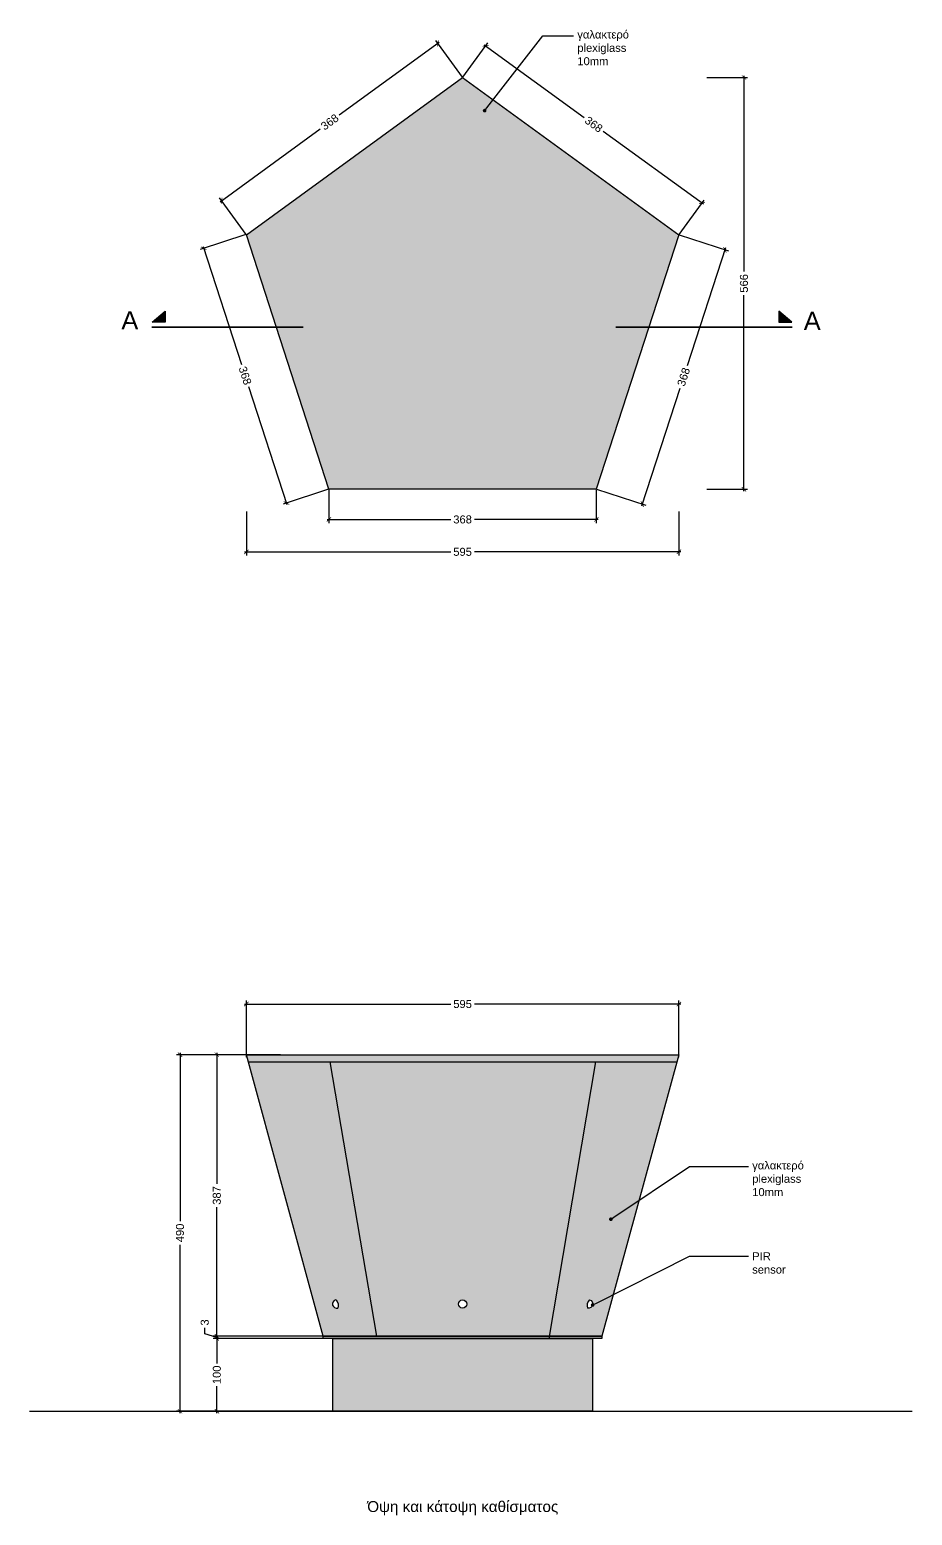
# Model space of a CAD drawing. Header units: millimetres. Extents: x 168.42 to 171.29, y 12.33 to 14.41.
# Drawn here: x 168.418 to 169.632, y 12.367 to 14.409 of the extents above; entities that cross this region are included whole.
import ezdxf
from ezdxf import colors
from ezdxf.entities.mleader import LeaderData, LeaderLine
from ezdxf.enums import TextEntityAlignment as Align
from ezdxf.math import Vec2, Vec3

# ---------------------------------------------------------------- set-up
doc = ezdxf.new("R2010")
doc.units = ezdxf.units.MM
doc.linetypes.add('DASHDOT2', pattern=[12.7, 6.35, -3.175, 0, -3.175])
for name, color, linetype in [('A-02', 2, 'Continuous'), ('A-DIM', 150, 'Continuous'), ('A-HATCH', 252, 'Continuous'), ('A-SECT LINES', 251, 'DASHDOT2'), ('A-STRUCTURE', 6, 'Continuous'), ('A-TEXT', 7, 'Continuous'), ('A-WALL LIGHT', 40, 'Continuous')]:
    doc.layers.add(name, color=color, linetype=linetype)
doc.styles.get("Standard").update_dxf_attribs({"font": 'arial.ttf'})
doc.dimstyles.new('1-5', dxfattribs={"dimscale": 0.05, "dimtxt": 0.22, "dimasz": 0.12, "dimexe": 0.1, "dimexo": 0.01, "dimgap": 0.08, "dimtad": 0, "dimdec": 0, "dimlfac": 1000, "dimzin": 0, "dimdsep": 46, "dimtxsty": 'Standard', "dimblk": 'ARCHTICK', "dimcen": 0.09, "dimdle": 0.05, "dimadec": 0, "dimazin": 0, "dimtfac": 1, "dimtdec": 0, "dimtofl": 0, "dimtmove": 1, "dimatfit": 3, "dimldrblk": 'DOT', "dimfxl": 1, "dimtolj": 1, "dimtzin": 0, "dimarcsym": 0})

# ---------------------------------------------------------------- blocks, each defined once
blk = doc.blocks.new('_ArchTick')
at = {"color": 0, "linetype": 'ByBlock', "const_width": 0.15}
blk.add_lwpolyline([(-0.5, -0.5), (0.5, 0.5)], dxfattribs=at)
blk = doc.blocks.new('*D2')
at = {"layer": 'A-DIM', "color": 0, "lineweight": -2, "transparency": 16777216}
for p, q in [((169.0133, 14.3435), (168.9766, 14.3939)), ((168.9815, 14.3914), (168.8439, 14.2913)), ((168.6801, 14.1723), (168.8177, 14.2724)), ((168.7158, 14.1274), (168.6792, 14.1779))]:
    blk.add_line(p, q, dxfattribs=at)
at = {"layer": 'Defpoints', "color": 0, "transparency": 16777216}
for p in [(168.9795, 14.3899), (169.0135, 14.3431), (168.7161, 14.127)]:
    blk.add_point(p, dxfattribs=at)
at = {"layer": 'A-DIM', "color": 0, "lineweight": -2, "transparency": 16777216, "xscale": 0.006, "yscale": 0.006, "zscale": 0.006}
for p, rotation in [((168.9795, 14.3899), 36.00000000000117), ((168.6821, 14.1738), 216.0000000000011)]:
    blk.add_blockref('_ArchTick', p, dxfattribs=dict(at, rotation=rotation))
at = {"layer": 'A-DIM', "color": 0, "transparency": 16777216, "insert": (168.8308, 14.2819), "char_height": 0.011, "attachment_point": 5, "rotation": 36}
blk.add_mtext('\\A1;368', dxfattribs=at)
blk = doc.blocks.new('_Dot')
at = {"color": 0, "linetype": 'ByBlock', "lineweight": -2}
blk.add_line((-0.5, 0), (-1, 0), dxfattribs=at)
at = {"color": 0, "linetype": 'ByBlock', "const_width": 0.5}
blk.add_lwpolyline([(-0.25, 0, 1), (0.25, 0, 1)], format="xyb", close=True, dxfattribs=at)
blk = doc.blocks.new('*D3')
at = {"layer": 'A-DIM', "color": 0, "lineweight": -2, "transparency": 16777216}
for p, q in [((169.3495, 14.3431), (169.4055, 14.3431)), ((169.4005, 14.3456), (169.4005, 14.0764)), ((169.4005, 13.7748), (169.4005, 14.0441)), ((169.3495, 13.7773), (169.4055, 13.7773))]:
    blk.add_line(p, q, dxfattribs=at)
at = {"layer": 'Defpoints', "color": 0, "transparency": 16777216}
for p in [(169.349, 14.3431), (169.349, 13.7773), (169.4005, 13.7773)]:
    blk.add_point(p, dxfattribs=at)
at = {"layer": 'A-DIM', "color": 0, "lineweight": -2, "transparency": 16777216, "xscale": 0.006, "yscale": 0.006, "zscale": 0.006}
for p, rotation in [((169.4005, 14.3431), 90), ((169.4005, 13.7773), 270)]:
    blk.add_blockref('_ArchTick', p, dxfattribs=dict(at, rotation=rotation))
at = {"layer": 'A-DIM', "color": 0, "transparency": 16777216, "insert": (169.4005, 14.0602), "char_height": 0.011, "attachment_point": 5, "rotation": 90}
blk.add_mtext('\\A1;566', dxfattribs=at)
blk = doc.blocks.new('*D4')
at = {"layer": 'A-DIM', "color": 0, "lineweight": -2, "transparency": 16777216}
for p, q in [((169.0138, 14.3435), (169.0482, 14.3907)), ((169.0432, 14.3882), (169.1809, 14.2881)), ((169.3447, 14.1691), (169.207, 14.2691)), ((169.3113, 14.1274), (169.3456, 14.1746))]:
    blk.add_line(p, q, dxfattribs=at)
at = {"layer": 'Defpoints', "color": 0, "transparency": 16777216}
for p in [(169.0135, 14.3431), (169.3427, 14.1706), (169.311, 14.127)]:
    blk.add_point(p, dxfattribs=at)
at = {"layer": 'A-DIM', "color": 0, "lineweight": -2, "transparency": 16777216, "xscale": 0.006, "yscale": 0.006, "zscale": 0.006}
for p, rotation in [((169.0452, 14.3867), 143.9999999999996), ((169.3427, 14.1706), 323.9999999999997)]:
    blk.add_blockref('_ArchTick', p, dxfattribs=dict(at, rotation=rotation))
at = {"layer": 'A-DIM', "color": 0, "transparency": 16777216, "insert": (169.1939, 14.2786), "char_height": 0.011, "attachment_point": 5, "rotation": 324}
blk.add_mtext('\\A1;368', dxfattribs=at)
blk = doc.blocks.new('*D5')
at = {"layer": 'A-DIM', "color": 0, "lineweight": -2, "transparency": 16777216}
for p, q in [((168.7161, 13.7467), (168.7161, 13.6862)), ((169.311, 13.7467), (169.311, 13.6862)), ((168.7136, 13.6912), (168.9974, 13.6912)), ((169.3135, 13.6912), (169.0297, 13.6912))]:
    blk.add_line(p, q, dxfattribs=at)
at = {"layer": 'Defpoints', "color": 0, "transparency": 16777216}
for p in [(168.7161, 13.7472), (169.311, 13.7472), (169.311, 13.6912)]:
    blk.add_point(p, dxfattribs=at)
at = {"layer": 'A-DIM', "color": 0, "lineweight": -2, "transparency": 16777216, "xscale": 0.006, "yscale": 0.006, "zscale": 0.006, "rotation": 180}
blk.add_blockref('_ArchTick', (168.7161, 13.6912), dxfattribs=at)
at = {"layer": 'A-DIM', "color": 0, "lineweight": -2, "transparency": 16777216, "xscale": 0.006, "yscale": 0.006, "zscale": 0.006}
blk.add_blockref('_ArchTick', (169.311, 13.6912), dxfattribs=at)
at = {"layer": 'A-DIM', "color": 0, "transparency": 16777216, "insert": (169.0135, 13.6912), "char_height": 0.011, "attachment_point": 5}
blk.add_mtext('\\A1;595', dxfattribs=at)
blk = doc.blocks.new('*D6')
at = {"layer": 'A-DIM', "color": 0, "lineweight": -2, "transparency": 16777216}
for p, q in [((168.7154, 14.1272), (168.6527, 14.1068)), ((168.6566, 14.1108), (168.7094, 13.9487)), ((168.7721, 13.756), (168.7194, 13.918)), ((168.8293, 13.7772), (168.7666, 13.7568))]:
    blk.add_line(p, q, dxfattribs=at)
at = {"layer": 'Defpoints', "color": 0, "transparency": 16777216}
for p in [(168.7158, 14.1274), (168.8297, 13.7773), (168.7713, 13.7583)]:
    blk.add_point(p, dxfattribs=at)
at = {"layer": 'A-DIM', "color": 0, "lineweight": -2, "transparency": 16777216, "xscale": 0.006, "yscale": 0.006, "zscale": 0.006}
for p, rotation in [((168.6574, 14.1084), 108.0240492769206), ((168.7713, 13.7583), 288.0240492769206)]:
    blk.add_blockref('_ArchTick', p, dxfattribs=dict(at, rotation=rotation))
at = {"layer": 'A-DIM', "color": 0, "transparency": 16777216, "insert": (168.7144, 13.9334), "char_height": 0.011, "attachment_point": 5, "rotation": 288.024}
blk.add_mtext('\\A1;368', dxfattribs=at)
blk = doc.blocks.new('*D7')
at = {"layer": 'A-DIM', "color": 0, "lineweight": -2, "transparency": 16777216}
for p, q in [((168.8297, 13.7768), (168.8297, 13.7307)), ((169.1974, 13.7768), (169.1974, 13.7307)), ((168.8272, 13.7357), (168.9974, 13.7357)), ((169.1999, 13.7357), (169.0297, 13.7357))]:
    blk.add_line(p, q, dxfattribs=at)
at = {"layer": 'Defpoints', "color": 0, "transparency": 16777216}
for p in [(168.8297, 13.7773), (169.1974, 13.7773), (169.1974, 13.7357)]:
    blk.add_point(p, dxfattribs=at)
at = {"layer": 'A-DIM', "color": 0, "lineweight": -2, "transparency": 16777216, "xscale": 0.006, "yscale": 0.006, "zscale": 0.006, "rotation": 180}
blk.add_blockref('_ArchTick', (168.8297, 13.7357), dxfattribs=at)
at = {"layer": 'A-DIM', "color": 0, "lineweight": -2, "transparency": 16777216, "xscale": 0.006, "yscale": 0.006, "zscale": 0.006}
blk.add_blockref('_ArchTick', (169.1974, 13.7357), dxfattribs=at)
at = {"layer": 'A-DIM', "color": 0, "transparency": 16777216, "insert": (169.0135, 13.7357), "char_height": 0.011, "attachment_point": 5}
blk.add_mtext('\\A1;368', dxfattribs=at)
blk = doc.blocks.new('*D8')
at = {"layer": 'A-DIM', "color": 0, "lineweight": -2, "transparency": 16777216}
for p, q in [((169.3114, 14.1268), (169.379, 14.1049)), ((169.3751, 14.1088), (169.3225, 13.947)), ((169.2599, 13.7544), (169.3125, 13.9162)), ((169.1978, 13.7772), (169.2654, 13.7552))]:
    blk.add_line(p, q, dxfattribs=at)
at = {"layer": 'Defpoints', "color": 0, "transparency": 16777216}
for p in [(169.311, 14.127), (169.3743, 14.1064), (169.1974, 13.7773)]:
    blk.add_point(p, dxfattribs=at)
at = {"layer": 'A-DIM', "color": 0, "lineweight": -2, "transparency": 16777216, "xscale": 0.006, "yscale": 0.006, "zscale": 0.006}
for p, rotation in [((169.3743, 14.1064), 72.00000000000219), ((169.2607, 13.7568), 252.0000000000022)]:
    blk.add_blockref('_ArchTick', p, dxfattribs=dict(at, rotation=rotation))
at = {"layer": 'A-DIM', "color": 0, "transparency": 16777216, "insert": (169.3175, 13.9316), "char_height": 0.011, "attachment_point": 5, "rotation": 72}
blk.add_mtext('\\A1;368', dxfattribs=at)
blk = doc.blocks.new('*D23')
at = {"layer": 'A-DIM', "color": 0, "lineweight": -2, "transparency": 16777216}
for p, q in [((168.7631, 13.0002), (168.6705, 13.0002)), ((168.6755, 13.0027), (168.6755, 12.8228)), ((168.6755, 12.6107), (168.6755, 12.7905)), ((168.8514, 12.6132), (168.6705, 12.6132))]:
    blk.add_line(p, q, dxfattribs=at)
at = {"layer": 'Defpoints', "color": 0, "transparency": 16777216}
for p in [(168.7636, 13.0002), (168.6755, 12.6132), (168.8519, 12.6132)]:
    blk.add_point(p, dxfattribs=at)
at = {"layer": 'A-DIM', "color": 0, "lineweight": -2, "transparency": 16777216, "xscale": 0.006, "yscale": 0.006, "zscale": 0.006}
for p, rotation in [((168.6755, 13.0002), 90), ((168.6755, 12.6132), 270)]:
    blk.add_blockref('_ArchTick', p, dxfattribs=dict(at, rotation=rotation))
at = {"layer": 'A-DIM', "color": 0, "transparency": 16777216, "insert": (168.6755, 12.8067), "char_height": 0.011, "attachment_point": 5, "rotation": 90}
blk.add_mtext('\\A1;387', dxfattribs=at)
blk = doc.blocks.new('*D24')
at = {"layer": 'A-DIM', "color": 0, "lineweight": -2, "transparency": 16777216}
for p, q in [((168.8514, 12.6102), (168.6705, 12.6102)), ((168.6755, 12.6127), (168.6755, 12.5758)), ((168.6755, 12.5077), (168.6755, 12.5445)), ((168.8611, 12.5102), (168.6705, 12.5102))]:
    blk.add_line(p, q, dxfattribs=at)
at = {"layer": 'Defpoints', "color": 0, "transparency": 16777216}
for p in [(168.8519, 12.6102), (168.6755, 12.5102), (168.8616, 12.5102)]:
    blk.add_point(p, dxfattribs=at)
at = {"layer": 'A-DIM', "color": 0, "lineweight": -2, "transparency": 16777216, "xscale": 0.006, "yscale": 0.006, "zscale": 0.006}
for p, rotation in [((168.6755, 12.6102), 90), ((168.6755, 12.5102), 270)]:
    blk.add_blockref('_ArchTick', p, dxfattribs=dict(at, rotation=rotation))
at = {"layer": 'A-DIM', "color": 0, "transparency": 16777216, "insert": (168.6755, 12.5602), "char_height": 0.011, "attachment_point": 5, "rotation": 90}
blk.add_mtext('\\A1;100', dxfattribs=at)
blk = doc.blocks.new('*D11')
at = {"layer": 'A-DIM', "color": 0, "lineweight": -2, "transparency": 16777216}
for p, q in [((168.7527, 13.0002), (168.6199, 13.0002)), ((168.6249, 13.0027), (168.6249, 12.7715)), ((168.6249, 12.5077), (168.6249, 12.7388)), ((168.7527, 12.5102), (168.6199, 12.5102))]:
    blk.add_line(p, q, dxfattribs=at)
at = {"layer": 'Defpoints', "color": 0, "transparency": 16777216}
for p in [(168.7532, 13.0002), (168.6249, 12.5102), (168.7532, 12.5102)]:
    blk.add_point(p, dxfattribs=at)
at = {"layer": 'A-DIM', "color": 0, "lineweight": -2, "transparency": 16777216, "xscale": 0.006, "yscale": 0.006, "zscale": 0.006}
for p, rotation in [((168.6249, 13.0002), 90), ((168.6249, 12.5102), 270)]:
    blk.add_blockref('_ArchTick', p, dxfattribs=dict(at, rotation=rotation))
at = {"layer": 'A-DIM', "color": 0, "transparency": 16777216, "insert": (168.6249, 12.7552), "char_height": 0.011, "attachment_point": 5, "rotation": 90}
blk.add_mtext('\\A1;490', dxfattribs=at)
blk = doc.blocks.new('*D12')
at = {"layer": 'A-DIM', "color": 0, "lineweight": -2, "transparency": 16777216}
for p, q in [((168.7136, 13.0698), (168.9974, 13.0698)), ((168.7161, 12.9967), (168.7161, 13.0748)), ((169.3135, 13.0698), (169.0297, 13.0698)), ((169.311, 12.9967), (169.311, 13.0748))]:
    blk.add_line(p, q, dxfattribs=at)
at = {"layer": 'Defpoints', "color": 0, "transparency": 16777216}
for p in [(169.311, 13.0698), (168.7161, 12.9962), (169.311, 12.9962)]:
    blk.add_point(p, dxfattribs=at)
at = {"layer": 'A-DIM', "color": 0, "lineweight": -2, "transparency": 16777216, "xscale": 0.006, "yscale": 0.006, "zscale": 0.006, "rotation": 180}
blk.add_blockref('_ArchTick', (168.7161, 13.0698), dxfattribs=at)
at = {"layer": 'A-DIM', "color": 0, "lineweight": -2, "transparency": 16777216, "xscale": 0.006, "yscale": 0.006, "zscale": 0.006}
blk.add_blockref('_ArchTick', (169.311, 13.0698), dxfattribs=at)
at = {"layer": 'A-DIM', "color": 0, "transparency": 16777216, "insert": (169.0135, 13.0698), "char_height": 0.011, "attachment_point": 5}
blk.add_mtext('\\A1;595', dxfattribs=at)
blk = doc.blocks.new('*D25')
at = {"layer": 'A-DIM', "color": 0, "lineweight": -2, "transparency": 16777216}
for p, q in [((168.6589, 12.6166), (168.6589, 12.6246)), ((168.6755, 12.6132), (168.6755, 12.6192)), ((168.6755, 12.6117), (168.6589, 12.6166)), ((168.8214, 12.6132), (168.6705, 12.6132)), ((168.8214, 12.6102), (168.6705, 12.6102)), ((168.6755, 12.6132), (168.6755, 12.6102)), ((168.6755, 12.6102), (168.6755, 12.6042))]:
    blk.add_line(p, q, dxfattribs=at)
at = {"layer": 'Defpoints', "color": 0, "transparency": 16777216}
for p in [(168.6755, 12.6102), (168.8219, 12.6132), (168.8219, 12.6102)]:
    blk.add_point(p, dxfattribs=at)
at = {"layer": 'A-DIM', "color": 0, "lineweight": -2, "transparency": 16777216, "xscale": 0.006, "yscale": 0.006, "zscale": 0.006}
for p, rotation in [((168.6755, 12.6132), 270), ((168.6755, 12.6102), 90)]:
    blk.add_blockref('_ArchTick', p, dxfattribs=dict(at, rotation=rotation))
at = {"layer": 'A-DIM', "color": 0, "transparency": 16777216, "insert": (168.6589, 12.6322), "char_height": 0.011, "attachment_point": 5, "rotation": 90}
blk.add_mtext('\\A1;3', dxfattribs=at)
blk = doc.blocks.new('SECT-ARROW')
blk.add_hatch(color=0).paths.add_polyline_path([(0.014, 0.143), (0.372, 0.445), (0.372, 0.143)])
at = {"color": 0}
blk.add_lwpolyline([(0.014, 0.143), (0.372, 0.445), (0.372, 0.143)], close=True, dxfattribs=at)

msp = doc.modelspace()

# ---------------------------------------------------------------- hatches: boundary and pattern name
at = {"layer": 'A-HATCH', "true_color": 0xff0000}
h = msp.add_hatch(color=1, dxfattribs=at)
h.dxf.hatch_style = 1
h.paths.add_polyline_path([(169.311, 14.127), (169.1974, 13.7773), (168.8297, 13.7773), (168.7161, 14.127), (169.0135, 14.3431)])
h = msp.add_hatch(color=1, dxfattribs=at)
h.dxf.hatch_style = 1
edge = h.paths.add_edge_path(flags=16)
edge.add_arc((169.0135, 12.6575), 0.00568, 0, 360)
edge = h.paths.add_edge_path(flags=16)
edge.add_arc((169.1947, 12.6555), 0.0102, 131.2766, 201.5383)
edge.add_arc((169.1866, 12.6575), 0.00584, 256.6617, 436.1532)
edge = h.paths.add_edge_path(flags=16)
edge.add_arc((168.8324, 12.6555), 0.0102, 338.4617, 408.7234)
edge.add_arc((168.8405, 12.6575), 0.00584, 103.8468, 283.3383)
h.paths.add_polyline_path([(168.8809, 12.6132), (168.8219, 12.6132), (168.7161, 13.0002), (169.3081, 13.0002), (169.311, 13.0002), (169.2052, 12.6132), (169.1462, 12.6132)])
at = {"layer": 'A-HATCH'}
h = msp.add_hatch(color=254, dxfattribs=at)
h.dxf.hatch_style = 1
h.paths.add_polyline_path([(168.8219, 12.6132), (169.2052, 12.6132), (169.2052, 12.6102), (168.8219, 12.6102)])
h = msp.add_hatch(color=254, dxfattribs=at)
h.dxf.hatch_style = 1
h.paths.add_polyline_path([(168.8349, 12.6102), (169.1922, 12.6102), (169.1922, 12.5102), (168.8349, 12.5102)])

# ---------------------------------------------------------------- linework, layer by layer
at = {"layer": 'A-02'}
for p, q in [((168.7189, 12.9902), (169.3082, 12.9902)), ((168.8809, 12.6132), (169.1462, 12.6132))]:
    msp.add_line(p, q, dxfattribs=at)
for points in [[(168.8809, 12.6132), (168.8219, 12.6132), (168.7161, 13.0002), (169.3081, 13.0002), (169.311, 13.0002), (169.2052, 12.6132), (169.1462, 12.6132)], [(168.8219, 12.6132), (169.2052, 12.6132), (169.2052, 12.6102), (168.8219, 12.6102)], [(168.8349, 12.6102), (169.1922, 12.6102), (169.1922, 12.5102), (168.8349, 12.5102)]]:
    msp.add_lwpolyline(points, close=True, dxfattribs=at)
for points in [[(168.8308, 12.9902), (168.8951, 12.6132)], [(169.1963, 12.9902), (169.132, 12.6102)]]:
    msp.add_lwpolyline(points, dxfattribs=at)
for points in [[(168.8391, 12.6632, 0.995572), (168.8418, 12.6518, 0.995572)], [(168.8391, 12.6632, -0.316555), (168.8418, 12.6518)], [(169.188, 12.6632, 0.316555), (169.1853, 12.6518)], [(169.188, 12.6632, -0.995572), (169.1853, 12.6518, -0.995572)]]:
    msp.add_lwpolyline(points, format="xyb", dxfattribs=at)
msp.add_circle((169.0135, 12.6575), 0.00568, dxfattribs=at)
at = {"layer": 'A-SECT LINES', "linetype": 'Continuous', "ltscale": 0.01, "const_width": 0.0025}
for points in [[(168.5858, 13.9999), (168.7947, 13.9999)], [(169.2242, 13.9999), (169.4669, 13.9999)]]:
    msp.add_lwpolyline(points, dxfattribs=at)
at = {"layer": 'A-STRUCTURE'}
msp.add_line((168.4181, 12.5102), (169.632, 12.5102), dxfattribs=at)
at = {"layer": 'A-WALL LIGHT'}
msp.add_lwpolyline([(169.311, 14.127), (169.1974, 13.7773), (168.8297, 13.7773), (168.7161, 14.127), (169.0135, 14.3431)], close=True, dxfattribs=at)

# ---------------------------------------------------------------- block references
at = {"layer": 'A-SECT LINES', "ltscale": 0.05, "yscale": 0.05, "zscale": 0.05}
for p, xscale in [((168.5858, 13.9999), 0.05), ((169.4669, 13.9999), -0.05)]:
    msp.add_blockref('SECT-ARROW', p, dxfattribs=dict(at, xscale=xscale))

# ---------------------------------------------------------------- texts
at = {"layer": 'A-SECT LINES'}
msp.add_text('A', height=0.025, rotation=359.9253, dxfattribs=at).set_placement((168.5675, 13.9969), align=Align.RIGHT)
msp.add_text('A', height=0.025, rotation=359.9253, dxfattribs=at).set_placement((169.4827, 13.9962))
at = {"layer": 'A-TEXT', "insert": (168.8824, 12.3867), "char_height": 0.015, "attachment_point": 1}
msp.add_mtext_dynamic_manual_height_columns('Όψη και κάτοψη καθίσματος', width=1.78418, gutter_width=0.6, heights=[0], dxfattribs=at)

# ---------------------------------------------------------------- dimensions: what is measured, and where the dimension line sits
at = {"layer": 'A-DIM'}
for p1, p2, distance, picture, middle in [((168.7161, 14.127), (169.0135, 14.3431), 0.0579, '*D2', (168.8308, 14.2819)), ((169.0135, 14.3431), (169.311, 14.127), 0.0539, '*D4', (169.1939, 14.2786)), ((168.7158, 14.1274), (168.8297, 13.7773), -0.0614, '*D6', (168.7144, 13.9334)), ((169.1974, 13.7773), (169.311, 14.127), -0.0666, '*D8', (169.3175, 13.9316)), ((168.8297, 13.7773), (169.1974, 13.7773), -0.0417, '*D7', (169.0135, 13.7357))]:
    dim = msp.add_aligned_dim(p1=p1, p2=p2, distance=distance, dimstyle='1-5', dxfattribs=at)
    dim.commit()
    dim.dimension.update_dxf_attribs({"geometry": picture, "text_midpoint": middle})
for base, p1, p2, picture, middle in [((169.4005, 13.7773), (169.349, 14.3431), (169.349, 13.7773), '*D3', (169.4005, 14.0602)), ((168.6249, 12.5102), (168.7532, 13.0002), (168.7532, 12.5102), '*D11', (168.6249, 12.7552)), ((168.6755, 12.6132), (168.7636, 13.0002), (168.8519, 12.6132), '*D23', (168.6755, 12.8067)), ((168.6755, 12.6102), (168.8219, 12.6132), (168.8219, 12.6102), '*D25', (168.6589, 12.6286)), ((168.6755, 12.5102), (168.8519, 12.6102), (168.8616, 12.5102), '*D24', (168.6755, 12.5602))]:
    dim = msp.add_linear_dim(base=base, p1=p1, p2=p2, angle=90, dimstyle='1-5', dxfattribs=at)
    dim.commit()
    dim.dimension.update_dxf_attribs({"geometry": picture, "text_midpoint": middle})
for base, p1, p2, picture, middle in [((169.311, 13.6912), (168.7161, 13.7472), (169.311, 13.7472), '*D5', (169.0135, 13.6912)), ((169.311, 13.0698), (168.7161, 12.9962), (169.311, 12.9962), '*D12', (169.0135, 13.0698))]:
    dim = msp.add_linear_dim(base=base, p1=p1, p2=p2, dimstyle='1-5', dxfattribs=at)
    dim.commit()
    dim.dimension.update_dxf_attribs({"geometry": picture, "text_midpoint": middle})

# ---------------------------------------------------------------- leaders
ml = msp.add_multileader_mtext('Standard')
ml.set_content('γαλακτερό plexiglass 10mm', color=256)
ml.set_leader_properties()
ml.set_arrow_properties(name='DOT')
ml.build(insert=Vec2(0, 0))
ml.multileader.update_dxf_attribs({"dogleg_length": 0.25, "arrow_head_size": 0.005, "scale": 0.05})
ctx = ml.context
ctx.base_point, ctx.scale, ctx.char_height, ctx.arrow_head_size, ctx.landing_gap_size, ctx.plane_origin = Vec3(169.1663, 14.4006), 0.05, 0.011, 0.005, 0.005, Vec3(169.0403, 14.3666)
notes = []
notes.append((ctx, [(0, (1, 1, 0), (169.1237, 14.4006), (1, 0), 0.0425, [(0, [(169.0438, 14.2976)], 0, [])])]))
ctx.mtext.insert, ctx.mtext.width, ctx.mtext.defined_height, ctx.mtext.flow_direction = Vec3(169.1713, 14.4077), 0.187106, 0.0559, 5
ml = msp.add_multileader_mtext('Standard')
ml.set_content('γαλακτερό plexiglass 10mm', color=256)
ml.set_leader_properties()
ml.set_arrow_properties(name='DOT')
ml.build(insert=Vec2(0, 0))
ml.multileader.update_dxf_attribs({"dogleg_length": 0.25, "arrow_head_size": 0.005, "scale": 0.05})
ctx = ml.context
ctx.base_point, ctx.scale, ctx.char_height, ctx.arrow_head_size, ctx.landing_gap_size, ctx.plane_origin = Vec3(169.4068, 12.8464), 0.05, 0.011, 0.005, 0.005, Vec3(169.267, 12.8124)
notes.append((ctx, [(0, (1, 1, 0), (169.3256, 12.8464), (1, 0), 0.0812, [(0, [(169.2174, 12.774)], 0, [])])]))
ctx.mtext.insert, ctx.mtext.width, ctx.mtext.defined_height, ctx.mtext.flow_direction = Vec3(169.4118, 12.8535), 0.187106, 0.0559, 5
ml = msp.add_multileader_mtext('Standard')
ml.set_content('PIR sensor', color=256)
ml.set_leader_properties()
ml.set_arrow_properties(name='DOT')
ml.build(insert=Vec2(0, 0))
ml.multileader.update_dxf_attribs({"dogleg_length": 0.25, "arrow_head_size": 0.005, "scale": 0.05})
ctx = ml.context
ctx.base_point, ctx.scale, ctx.char_height, ctx.arrow_head_size, ctx.landing_gap_size, ctx.plane_origin = Vec3(169.4068, 12.7231), 0.05, 0.011, 0.005, 0.005, Vec3(169.267, 12.6891)
notes.append((ctx, [(0, (1, 1, 0), (169.3256, 12.7231), (1, 0), 0.0812, [(0, [(169.1923, 12.6562)], 0, [])])]))
ctx.mtext.insert, ctx.mtext.width, ctx.mtext.defined_height, ctx.mtext.flow_direction = Vec3(169.4118, 12.7287), 0.187106, 0.0559, 5
for ctx, leaders in notes:
    for number, flags, end, landing, length, lines in leaders:
        leader = LeaderData()
        leader.index, (leader.has_last_leader_line, leader.has_dogleg_vector, leader.attachment_direction) = number, flags
        leader.last_leader_point, leader.dogleg_vector, leader.dogleg_length = Vec3(end), Vec3(landing), length
        for number, points, colour, breaks in lines:
            line = LeaderLine()
            line.index, line.vertices, line.color, line.breaks = number, Vec3.list(points), colors.encode_raw_color(colour), breaks
            leader.lines.append(line)
        ctx.leaders.append(leader)

doc.saveas('drawing.dxf')
